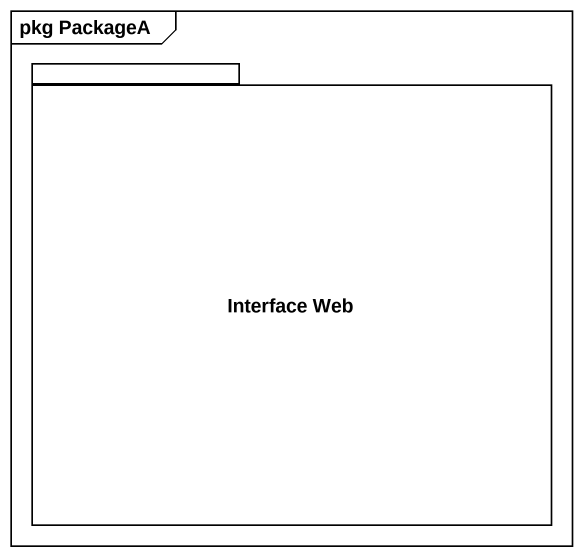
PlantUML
@startuml
mainframe pkg PackageA
package "Interface Web" as Interface_Web {
}
@enduml
